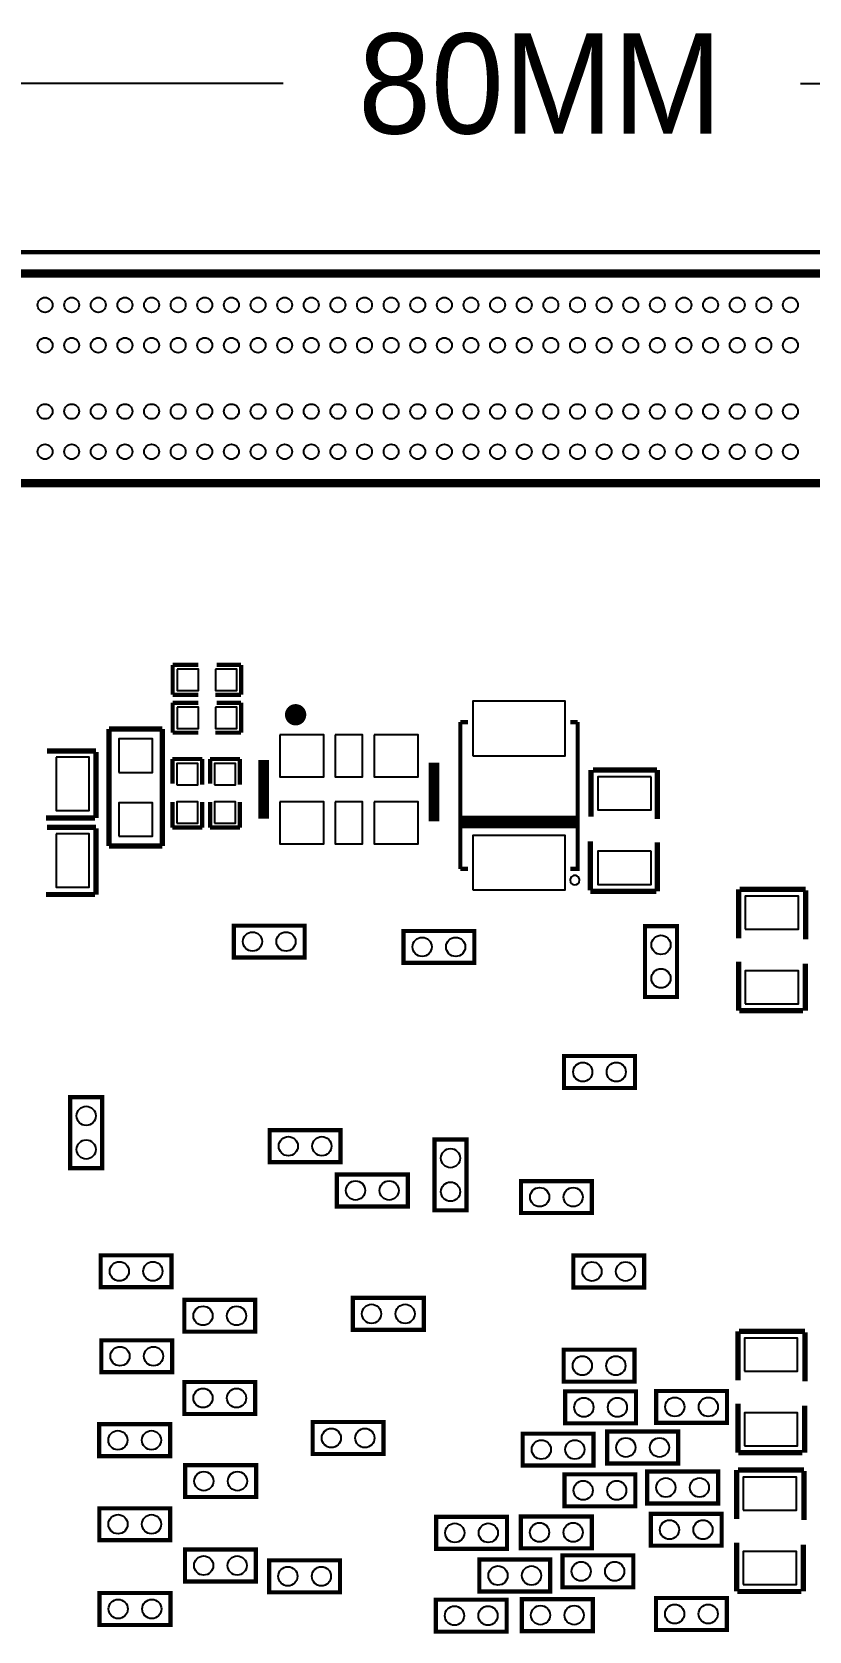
# Model space of a CAD drawing. Extents: x -9.4 to 80, y -0.1 to 86.6.
# Drawn here: x 26.67 to 45.21, y 47.12 to 85.25 of the extents above; entities that cross this region are included whole.
import ezdxf

# ---------------------------------------------------------------- set-up
doc = ezdxf.new("R2010")
doc.units = 0
for name, color, linetype in [('BG_DIMENSION', 85, 'CONTINUOUS'), ('BG_OUTLINE', 254, 'CONTINUOUS'), ('PG_SILKSCREEN_BOTTOM', 122, 'CONTINUOUS'), ('PIN_BOTTOM', 5, 'CONTINUOUS')]:
    doc.layers.add(name, color=color, linetype=linetype)

msp = doc.modelspace()

# ---------------------------------------------------------------- linework, layer by layer
at = {"layer": 'BG_DIMENSION'}
for points in [[(32.659828, 84.022946), (0, 84.022946)], [(45.004228, 84.022946), (79.999992, 84.022946)]]:
    msp.add_lwpolyline(points, dxfattribs=at)
at = {"layer": 'BG_OUTLINE', "const_width": 0.1}
msp.add_lwpolyline([(0, 0), (79.999992, 0), (79.999992, 79.999992), (0, 79.999992), (0, 0)], dxfattribs=at)
at = {"layer": 'PG_SILKSCREEN_BOTTOM'}
for points, const_width in [([(61.409986, 79.491992), (18.589981, 79.491992), (18.589981, 75.492), (19.589979, 74.492002), (60.409988, 74.492002), (61.409986, 75.492), (61.409986, 79.491992)], 0.2), ([(30.026534, 70.156629), (30.636134, 70.156629)], 0.1016), ([(30.026534, 69.445429), (30.026534, 70.156629)], 0.1016), ([(31.656528, 70.156629), (31.072328, 70.156629)], 0.1016), ([(31.660948, 69.445429), (31.660948, 70.156629)], 0.1016), ([(30.026534, 69.445429), (30.636134, 69.445429)], 0.1016), ([(31.046928, 69.445429), (31.656528, 69.445429)], 0.1016), ([(30.026534, 69.253735), (30.636134, 69.253735)], 0.1016), ([(30.026534, 68.542535), (30.026534, 69.253735)], 0.1016), ([(31.656528, 69.253735), (31.072328, 69.253735)], 0.1016), ([(31.660922, 68.542535), (31.660922, 69.253735)], 0.1016), ([(29.780255, 68.629301), (28.510255, 68.629301)], 0.127), ([(28.510255, 68.629301), (28.510255, 65.835301)], 0.127), ([(29.780255, 65.835301), (29.780255, 68.629301)], 0.127), ([(36.887963, 65.292224), (36.887963, 68.792217)], 0.1), ([(37.067973, 68.792217), (36.887963, 68.792217)], 0.1), ([(39.687983, 68.792217), (39.687983, 65.292224), (39.507973, 65.292224)], 0.1), ([(39.507973, 68.792217), (39.687983, 68.792217)], 0.1), ([(30.026534, 68.542535), (30.636134, 68.542535)], 0.1016), ([(31.046928, 68.542535), (31.656528, 68.542535)], 0.1016), ([(28.200121, 68.107103), (27.031721, 68.107103)], 0.127), ([(28.200121, 66.506903), (28.200121, 68.081703)], 0.127), ([(30.731816, 67.91419), (30.020616, 67.91419)], 0.1016), ([(30.020616, 67.909796), (30.020616, 67.325596)], 0.1016), ([(30.731816, 67.300196), (30.731816, 67.909796)], 0.1016), ([(31.630214, 67.91419), (30.919014, 67.91419)], 0.1016), ([(30.919014, 67.909796), (30.919014, 67.325596)], 0.1016), ([(31.630214, 67.300196), (31.630214, 67.909796)], 0.1016), ([(32.196964, 66.492145), (32.196964, 67.889145)], 0.254), ([(36.260964, 66.428645), (36.260964, 67.825645)], 0.254), ([(40.003095, 66.537357), (40.003095, 67.654957)], 0.127), ([(40.053895, 67.654957), (41.577895, 67.654957)], 0.127), ([(41.590595, 67.654957), (41.590595, 66.486557)], 0.127), ([(30.020616, 66.279801), (30.020616, 66.889401)], 0.1016), ([(30.731816, 66.279801), (30.731816, 66.889401)], 0.1016), ([(30.919014, 66.279801), (30.919014, 66.889401)], 0.1016), ([(31.630214, 66.279801), (31.630214, 66.889401)], 0.1016), ([(27.006321, 66.506903), (28.174721, 66.506903)], 0.127), ([(39.687983, 66.512516), (36.897666, 66.512516)], 0.1), ([(39.687983, 66.412516), (36.897666, 66.412516)], 0.1), ([(39.687983, 66.312517), (36.897666, 66.312517)], 0.1), ([(28.200121, 66.282367), (27.031721, 66.282367)], 0.127), ([(28.200121, 64.682167), (28.200121, 66.256967)], 0.127), ([(30.731816, 66.279801), (30.020616, 66.279801)], 0.1016), ([(31.630214, 66.279801), (30.919014, 66.279801)], 0.1016), ([(39.990395, 65.953157), (39.990395, 64.784757)], 0.127), ([(41.590595, 64.759357), (41.590595, 65.927757)], 0.127), ([(28.510255, 65.835301), (29.780255, 65.835301)], 0.127), ([(37.067973, 65.292224), (36.887963, 65.292224)], 0.1), ([(43.528945, 64.808379), (43.528945, 63.639979)], 0.127), ([(45.129145, 64.808379), (43.554345, 64.808379)], 0.127), ([(45.129145, 63.614579), (45.129145, 64.782979)], 0.127), ([(27.006321, 64.682167), (28.174721, 64.682167)], 0.127), ([(39.990395, 64.759357), (41.565195, 64.759357)], 0.127), ([(33.175931, 63.940055), (33.175931, 63.178055), (31.485307, 63.178055), (31.485307, 63.940055), (33.175931, 63.940055)], 0.100076), ([(37.222151, 63.813055), (37.222151, 63.051055), (35.531527, 63.051055), (35.531527, 63.813055), (37.222151, 63.813055)], 0.100076), ([(41.292628, 63.926999), (42.054628, 63.926999), (42.054628, 62.236375), (41.292628, 62.236375), (41.292628, 63.926999)], 0.100076), ([(43.528945, 61.912779), (43.528945, 63.081179)], 0.127), ([(45.116445, 63.030379), (45.116445, 61.912779)], 0.127), ([(45.065645, 61.912779), (43.541645, 61.912779)], 0.127), ([(39.362405, 60.068333), (39.362405, 60.830333), (41.053029, 60.830333), (41.053029, 60.068333), (39.362405, 60.068333)], 0.100076), ([(28.345257, 58.156627), (27.583257, 58.156627), (27.583257, 59.847251), (28.345257, 59.847251), (28.345257, 58.156627)], 0.100076), ([(32.340829, 58.298461), (32.340829, 59.060461), (34.031453, 59.060461), (34.031453, 58.298461), (32.340829, 58.298461)], 0.100076), ([(37.035613, 57.149009), (36.273613, 57.149009), (36.273613, 58.839633), (37.035613, 58.839633), (37.035613, 57.149009)], 0.100076), ([(35.634778, 58.005345), (35.634778, 57.243345), (33.944154, 57.243345), (33.944154, 58.005345), (35.634778, 58.005345)], 0.100076), ([(38.334163, 57.085281), (38.334163, 57.847281), (40.024787, 57.847281), (40.024787, 57.085281), (38.334163, 57.085281)], 0.100076), ([(28.309341, 55.315485), (28.309341, 56.077485), (29.999965, 56.077485), (29.999965, 55.315485), (28.309341, 55.315485)], 0.100076), ([(41.273501, 56.072938), (41.273501, 55.310938), (39.582877, 55.310938), (39.582877, 56.072938), (41.273501, 56.072938)], 0.100076), ([(30.305527, 54.255035), (30.305527, 55.017035), (31.996151, 55.017035), (31.996151, 54.255035), (30.305527, 54.255035)], 0.100076), ([(34.325331, 54.299231), (34.325331, 55.061231), (36.015955, 55.061231), (36.015955, 54.299231), (34.325331, 54.299231)], 0.100076), ([(43.510327, 54.267075), (43.510327, 53.098675)], 0.127), ([(45.110527, 54.267075), (43.535727, 54.267075)], 0.127), ([(45.110527, 53.073275), (45.110527, 54.241675)], 0.127), ([(28.324327, 53.288819), (28.324327, 54.050819), (30.014951, 54.050819), (30.014951, 53.288819), (28.324327, 53.288819)], 0.100076), ([(39.352195, 53.063851), (39.352195, 53.825851), (41.042819, 53.825851), (41.042819, 53.063851), (39.352195, 53.063851)], 0.100076), ([(30.304765, 52.292377), (30.304765, 53.054377), (31.995389, 53.054377), (31.995389, 52.292377), (30.304765, 52.292377)], 0.100076), ([(39.389025, 52.071219), (39.389025, 52.833219), (41.079649, 52.833219), (41.079649, 52.071219), (39.389025, 52.071219)], 0.100076), ([(43.248351, 52.842211), (43.248351, 52.080211), (41.557727, 52.080211), (41.557727, 52.842211), (43.248351, 52.842211)], 0.100076), ([(43.510327, 51.371475), (43.510327, 52.539875)], 0.127), ([(45.097827, 52.489075), (45.097827, 51.371475)], 0.127), ([(28.275305, 51.286791), (28.275305, 52.048791), (29.965929, 52.048791), (29.965929, 51.286791), (28.275305, 51.286791)], 0.100076), ([(33.366735, 51.338607), (33.366735, 52.100607), (35.057359, 52.100607), (35.057359, 51.338607), (33.366735, 51.338607)], 0.100076), ([(38.374041, 51.062839), (38.374041, 51.824839), (40.064665, 51.824839), (40.064665, 51.062839), (38.374041, 51.062839)], 0.100076), ([(40.392071, 51.114401), (40.392071, 51.876401), (42.082695, 51.876401), (42.082695, 51.114401), (40.392071, 51.114401)], 0.100076), ([(30.325593, 50.311685), (30.325593, 51.073685), (32.016217, 51.073685), (32.016217, 50.311685), (30.325593, 50.311685)], 0.100076), ([(45.047027, 51.371475), (43.523027, 51.371475)], 0.127), ([(39.373277, 50.090527), (39.373277, 50.852527), (41.063901, 50.852527), (41.063901, 50.090527), (39.373277, 50.090527)], 0.100076), ([(43.036007, 50.919685), (43.036007, 50.157685), (41.345383, 50.157685), (41.345383, 50.919685), (43.036007, 50.919685)], 0.100076), ([(43.482641, 50.955169), (43.482641, 49.786769)], 0.127), ([(45.082841, 50.955169), (43.508041, 50.955169)], 0.127), ([(45.082841, 49.761369), (45.082841, 50.929769)], 0.127), ([(28.277795, 49.282299), (28.277795, 50.044299), (29.968419, 50.044299), (29.968419, 49.282299), (28.277795, 49.282299)], 0.100076), ([(41.430169, 49.151997), (41.430169, 49.913997), (43.120793, 49.913997), (43.120793, 49.151997), (41.430169, 49.151997)], 0.100076), ([(36.309884, 49.07628), (36.309884, 49.83828), (38.000508, 49.83828), (38.000508, 49.07628), (36.309884, 49.07628)], 0.100076), ([(38.332893, 49.088497), (38.332893, 49.850497), (40.023517, 49.850497), (40.023517, 49.088497), (38.332893, 49.088497)], 0.100076), ([(43.482641, 48.059569), (43.482641, 49.227969)], 0.127), ([(45.070141, 49.177169), (45.070141, 48.059569)], 0.127), ([(30.320209, 48.298049), (30.320209, 49.060049), (32.010833, 49.060049), (32.010833, 48.298049), (30.320209, 48.298049)], 0.100076), ([(32.328637, 48.041179), (32.328637, 48.803179), (34.019261, 48.803179), (34.019261, 48.041179), (32.328637, 48.041179)], 0.100076), ([(37.341023, 48.058527), (37.341023, 48.820527), (39.031647, 48.820527), (39.031647, 48.058527), (37.341023, 48.058527)], 0.100076), ([(39.325017, 48.158603), (39.325017, 48.920603), (41.015641, 48.920603), (41.015641, 48.158603), (39.325017, 48.158603)], 0.100076), ([(28.282113, 47.261983), (28.282113, 48.023983), (29.972737, 48.023983), (29.972737, 47.261983), (28.282113, 47.261983)], 0.100076), ([(45.019341, 48.059569), (43.495341, 48.059569)], 0.127), ([(36.303433, 47.101709), (36.303433, 47.863709), (37.994057, 47.863709), (37.994057, 47.101709), (36.303433, 47.101709)], 0.100076), ([(38.356515, 47.114155), (38.356515, 47.876155), (40.047139, 47.876155), (40.047139, 47.114155), (38.356515, 47.114155)], 0.100076), ([(41.554883, 47.142781), (41.554883, 47.904781), (43.245507, 47.904781), (43.245507, 47.142781), (41.554883, 47.142781)], 0.100076)]:
    msp.add_lwpolyline(points, dxfattribs=dict(at, const_width=const_width))
at = {"layer": 'PG_SILKSCREEN_BOTTOM', "const_width": 0.254}
msp.add_lwpolyline([(33.085964, 68.968645, 0.999989), (32.831989, 68.968645, 1.000011), (33.085964, 68.968645)], format="xyb", dxfattribs=at)
at = {"layer": 'PG_SILKSCREEN_BOTTOM'}
msp.add_lwpolyline([(39.731086, 65.022222, 1), (39.504854, 65.022234, 1)], format="xyb", close=True, dxfattribs=at)
at = {"layer": 'PIN_BOTTOM'}
for points in [[(30.132528, 70.055029), (30.132528, 69.547029), (30.640528, 69.547029), (30.640528, 70.055029)], [(31.046928, 70.055029), (31.046928, 69.547029), (31.554928, 69.547029), (31.554928, 70.055029)], [(30.132528, 69.152135), (30.132528, 68.644135), (30.640528, 68.644135), (30.640528, 69.152135)], [(31.046928, 69.152135), (31.046928, 68.644135), (31.554928, 68.644135), (31.554928, 69.152135)], [(37.187962, 67.992231), (39.387958, 67.992231), (39.387958, 69.292229), (37.187962, 69.292229)], [(28.745205, 67.594251), (29.545305, 67.594251), (29.545305, 68.394351), (28.745205, 68.394351)], [(32.578967, 68.490744), (32.578967, 67.490746), (33.628978, 67.490746), (33.628978, 68.490744)], [(33.903958, 68.490744), (33.903958, 67.490746), (34.553969, 67.490746), (34.553969, 68.490744)], [(34.82895, 68.490744), (34.82895, 67.490746), (35.87896, 67.490746), (35.87896, 68.490744)], [(27.247621, 67.954703), (27.247621, 66.684703), (28.035021, 66.684703), (28.035021, 67.954703)], [(30.122216, 67.300196), (30.630216, 67.300196), (30.630216, 67.808196), (30.122216, 67.808196)], [(31.020614, 67.300196), (31.528614, 67.300196), (31.528614, 67.808196), (31.020614, 67.808196)], [(41.438195, 67.489857), (40.168195, 67.489857), (40.168195, 66.702457), (41.438195, 66.702457)], [(28.745205, 66.070251), (29.545305, 66.070251), (29.545305, 66.870351), (28.745205, 66.870351)], [(30.122216, 66.385796), (30.630216, 66.385796), (30.630216, 66.893796), (30.122216, 66.893796)], [(31.020614, 66.385796), (31.528614, 66.385796), (31.528614, 66.893796), (31.020614, 66.893796)], [(32.578967, 66.890544), (32.578967, 65.890546), (33.628978, 65.890546), (33.628978, 66.890544)], [(33.903958, 66.890544), (33.903958, 65.890546), (34.553969, 65.890546), (34.553969, 66.890544)], [(34.82895, 66.890544), (34.82895, 65.890546), (35.87896, 65.890546), (35.87896, 66.890544)], [(27.247621, 66.129967), (27.247621, 64.859967), (28.035021, 64.859967), (28.035021, 66.129967)], [(37.187962, 64.792238), (39.387958, 64.792238), (39.387958, 66.092235), (37.187962, 66.092235)], [(41.438195, 65.711857), (40.168195, 65.711857), (40.168195, 64.924457), (41.438195, 64.924457)], [(43.681345, 63.855879), (44.951345, 63.855879), (44.951345, 64.643279), (43.681345, 64.643279)], [(43.681345, 62.077879), (44.951345, 62.077879), (44.951345, 62.865279), (43.681345, 62.865279)], [(43.662727, 53.314575), (44.932727, 53.314575), (44.932727, 54.101975), (43.662727, 54.101975)], [(43.662727, 51.536575), (44.932727, 51.536575), (44.932727, 52.323975), (43.662727, 52.323975)], [(43.635041, 50.002669), (44.905041, 50.002669), (44.905041, 50.790069), (43.635041, 50.790069)], [(43.635041, 48.224669), (44.905041, 48.224669), (44.905041, 49.012069), (43.635041, 49.012069)]]:
    msp.add_lwpolyline(points, close=True, dxfattribs=at)
for centre, radius in [((26.982471, 78.742007), 0.178003), ((27.617471, 78.742007), 0.178003), ((28.252471, 78.742007), 0.178003), ((28.887471, 78.742007), 0.178003), ((29.522471, 78.742007), 0.178003), ((30.157471, 78.742007), 0.178003), ((30.792471, 78.742007), 0.178003), ((31.427471, 78.742007), 0.178003), ((32.062471, 78.742007), 0.178003), ((32.697471, 78.742007), 0.178003), ((33.332471, 78.742007), 0.178003), ((33.967471, 78.742007), 0.178003), ((34.602471, 78.742007), 0.178003), ((35.237471, 78.742007), 0.178003), ((35.872471, 78.742007), 0.178003), ((36.507471, 78.742007), 0.178003), ((37.142471, 78.742007), 0.178003), ((37.777471, 78.742007), 0.178003), ((38.412471, 78.742007), 0.178003), ((39.047471, 78.742007), 0.178003), ((39.682471, 78.742007), 0.178003), ((40.317471, 78.742007), 0.178003), ((40.952471, 78.742007), 0.178003), ((41.587471, 78.742007), 0.178003), ((42.222471, 78.742007), 0.178003), ((42.857471, 78.742007), 0.178003), ((43.492471, 78.742007), 0.178003), ((44.127471, 78.742007), 0.178003), ((44.762471, 78.742007), 0.178003), ((26.982471, 77.781988), 0.178003), ((27.617471, 77.781988), 0.178003), ((28.252471, 77.781988), 0.178003), ((28.887471, 77.781988), 0.178003), ((29.522471, 77.781988), 0.178003), ((30.157471, 77.781988), 0.178003), ((30.792471, 77.781988), 0.178003), ((31.427471, 77.781988), 0.178003), ((32.062471, 77.781988), 0.178003), ((32.697471, 77.781988), 0.178003), ((33.332471, 77.781988), 0.178003), ((33.967471, 77.781988), 0.178003), ((34.602471, 77.781988), 0.178003), ((35.237471, 77.781988), 0.178003), ((35.872471, 77.781988), 0.178003), ((36.507471, 77.781988), 0.178003), ((37.142471, 77.781988), 0.178003), ((37.777471, 77.781988), 0.178003), ((38.412471, 77.781988), 0.178003), ((39.047471, 77.781988), 0.178003), ((39.682471, 77.781988), 0.178003), ((40.317471, 77.781988), 0.178003), ((40.952471, 77.781988), 0.178003), ((41.587471, 77.781988), 0.178003), ((42.222471, 77.781988), 0.178003), ((42.857471, 77.781988), 0.178003), ((43.492471, 77.781988), 0.178003), ((44.127471, 77.781988), 0.178003), ((44.762471, 77.781988), 0.178003), ((26.982471, 76.202007), 0.178003), ((27.617471, 76.202007), 0.178003), ((28.252471, 76.202007), 0.178003), ((28.887471, 76.202007), 0.178003), ((29.522471, 76.202007), 0.178003), ((30.157471, 76.202007), 0.178003), ((30.792471, 76.202007), 0.178003), ((31.427471, 76.202007), 0.178003), ((32.062471, 76.202007), 0.178003), ((32.697471, 76.202007), 0.178003), ((33.332471, 76.202007), 0.178003), ((33.967471, 76.202007), 0.178003), ((34.602471, 76.202007), 0.178003), ((35.237471, 76.202007), 0.178003), ((35.872471, 76.202007), 0.178003), ((36.507471, 76.202007), 0.178003), ((37.142471, 76.202007), 0.178003), ((37.777471, 76.202007), 0.178003), ((38.412471, 76.202007), 0.178003), ((39.047471, 76.202007), 0.178003), ((39.682471, 76.202007), 0.178003), ((40.317471, 76.202007), 0.178003), ((40.952471, 76.202007), 0.178003), ((41.587471, 76.202007), 0.178003), ((42.222471, 76.202007), 0.178003), ((42.857471, 76.202007), 0.178003), ((43.492471, 76.202007), 0.178003), ((44.127471, 76.202007), 0.178003), ((44.762471, 76.202007), 0.178003), ((26.982471, 75.241988), 0.178003), ((27.617471, 75.241988), 0.178003), ((28.252471, 75.241988), 0.178003), ((28.887471, 75.241988), 0.178003), ((29.522471, 75.241988), 0.178003), ((30.157471, 75.241988), 0.178003), ((30.792471, 75.241988), 0.178003), ((31.427471, 75.241988), 0.178003), ((32.062471, 75.241988), 0.178003), ((32.697471, 75.241988), 0.178003), ((33.332471, 75.241988), 0.178003), ((33.967471, 75.241988), 0.178003), ((34.602471, 75.241988), 0.178003), ((35.237471, 75.241988), 0.178003), ((35.872471, 75.241988), 0.178003), ((36.507471, 75.241988), 0.178003), ((37.142471, 75.241988), 0.178003), ((37.777471, 75.241988), 0.178003), ((38.412471, 75.241988), 0.178003), ((39.047471, 75.241988), 0.178003), ((39.682471, 75.241988), 0.178003), ((40.317471, 75.241988), 0.178003), ((40.952471, 75.241988), 0.178003), ((41.587471, 75.241988), 0.178003), ((42.222471, 75.241988), 0.178003), ((42.857471, 75.241988), 0.178003), ((43.492471, 75.241988), 0.178003), ((44.127471, 75.241988), 0.178003), ((44.762471, 75.241988), 0.178003), ((31.930569, 63.559055), 0.2286), ((32.730669, 63.559055), 0.2286), ((41.673628, 63.481737), 0.2286), ((35.976789, 63.432055), 0.2286), ((36.776889, 63.432055), 0.2286), ((41.673628, 62.681637), 0.2286), ((39.807667, 60.449333), 0.2286), ((40.607767, 60.449333), 0.2286), ((27.964257, 59.401989), 0.2286), ((27.964257, 58.601889), 0.2286), ((32.786091, 58.679461), 0.2286), ((33.586191, 58.679461), 0.2286), ((36.654613, 58.394371), 0.2286), ((34.389416, 57.624345), 0.2286), ((35.189516, 57.624345), 0.2286), ((36.654613, 57.594271), 0.2286), ((38.779425, 57.466281), 0.2286), ((39.579525, 57.466281), 0.2286), ((28.754603, 55.696485), 0.2286), ((29.554703, 55.696485), 0.2286), ((40.028139, 55.691938), 0.2286), ((40.828239, 55.691938), 0.2286), ((30.750789, 54.636035), 0.2286), ((31.550889, 54.636035), 0.2286), ((34.770593, 54.680231), 0.2286), ((35.570693, 54.680231), 0.2286), ((28.769589, 53.669819), 0.2286), ((29.569689, 53.669819), 0.2286), ((39.797457, 53.444851), 0.2286), ((40.597557, 53.444851), 0.2286), ((30.750027, 52.673377), 0.2286), ((31.550127, 52.673377), 0.2286), ((39.834287, 52.452219), 0.2286), ((40.634387, 52.452219), 0.2286), ((42.002989, 52.461211), 0.2286), ((42.803089, 52.461211), 0.2286), ((28.720567, 51.667791), 0.2286), ((29.520667, 51.667791), 0.2286), ((33.811997, 51.719607), 0.2286), ((34.612097, 51.719607), 0.2286), ((38.819303, 51.443839), 0.2286), ((39.619403, 51.443839), 0.2286), ((40.837333, 51.495401), 0.2286), ((41.637433, 51.495401), 0.2286), ((30.770855, 50.692685), 0.2286), ((31.570955, 50.692685), 0.2286), ((41.790645, 50.538685), 0.2286), ((42.590745, 50.538685), 0.2286), ((39.818539, 50.471527), 0.2286), ((40.618639, 50.471527), 0.2286), ((28.723057, 49.663299), 0.2286), ((29.523157, 49.663299), 0.2286), ((36.755146, 49.45728), 0.2286), ((37.555246, 49.45728), 0.2286), ((38.778155, 49.469497), 0.2286), ((39.578255, 49.469497), 0.2286), ((41.875431, 49.532997), 0.2286), ((42.675531, 49.532997), 0.2286), ((30.765471, 48.679049), 0.2286), ((31.565571, 48.679049), 0.2286), ((32.773899, 48.422179), 0.2286), ((33.573999, 48.422179), 0.2286), ((37.786285, 48.439527), 0.2286), ((38.586385, 48.439527), 0.2286), ((39.770279, 48.539603), 0.2286), ((40.570379, 48.539603), 0.2286), ((28.727375, 47.642983), 0.2286), ((29.527475, 47.642983), 0.2286), ((36.748695, 47.482709), 0.2286), ((37.548795, 47.482709), 0.2286), ((38.801777, 47.495155), 0.2286), ((39.601877, 47.495155), 0.2286), ((42.000145, 47.523781), 0.2286), ((42.800245, 47.523781), 0.2286)]:
    msp.add_circle(centre, radius, dxfattribs=at)

# ---------------------------------------------------------------- texts
at = {"layer": 'BG_DIMENSION', "width": 0.978723}
msp.add_text('80MM', height=2.3876, dxfattribs=at).set_placement((34.450528, 82.829146))

doc.saveas('drawing.dxf')
